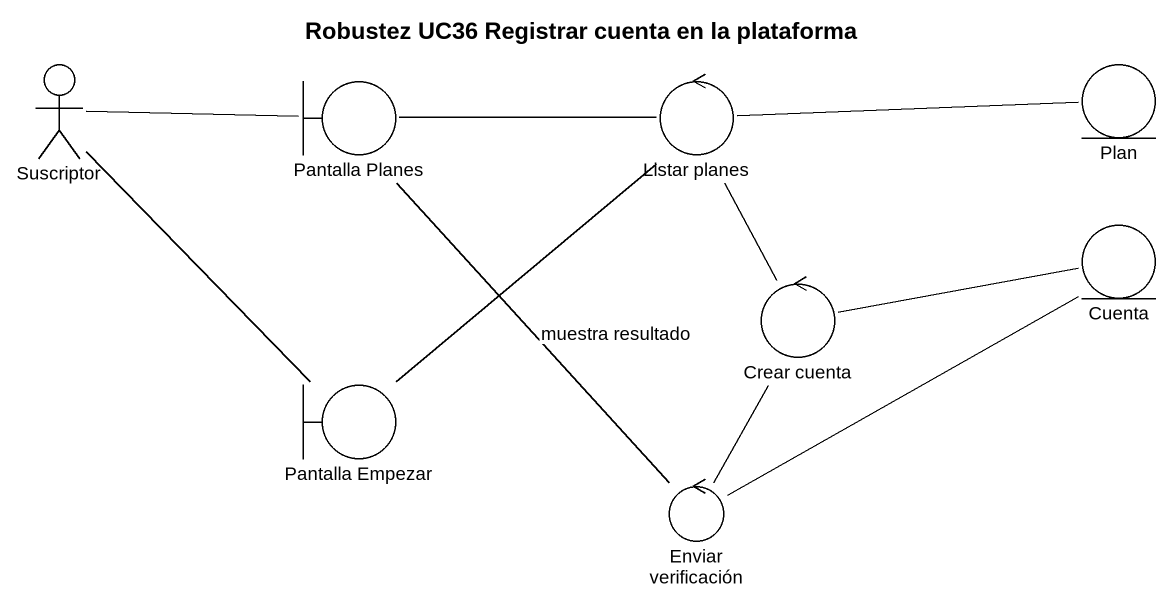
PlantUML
@startuml
title Robustez UC36 Registrar cuenta en la plataforma
actor Suscriptor
boundary "Pantalla Planes" as Pantalla_Planes
control "Listar planes" as Listar_planes
entity Plan
entity Cuenta
control "Crear cuenta" as Crear_cuenta
boundary "Pantalla Empezar" as Pantalla_Empezar
control "Enviar verificación" as Enviar_verificación
Suscriptor -right- Pantalla_Planes
Suscriptor -- Pantalla_Empezar
Pantalla_Planes -right- Listar_planes
Listar_planes -right- Plan
Listar_planes -- Crear_cuenta
Crear_cuenta -right- Cuenta
Crear_cuenta -- Enviar_verificación
Pantalla_Empezar -up- Listar_planes
Enviar_verificación -up- Pantalla_Planes : muestra resultado
Enviar_verificación -up- Cuenta
@enduml
